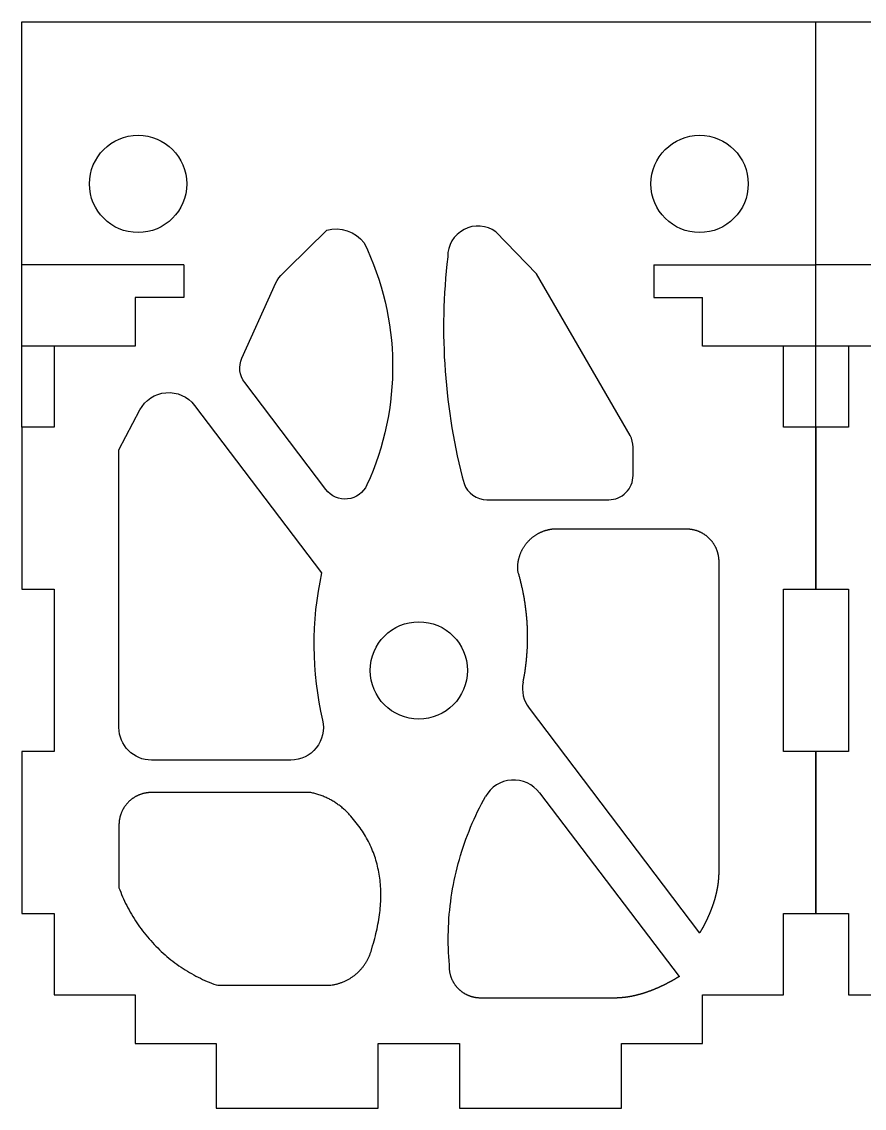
# Model space of a CAD drawing. Header units: inches. Extents: x -22 to 1081, y -135 to 712.
# Drawn here: x 983.3 to 1035.3, y 350.2 to 417.2 of the extents above; entities that cross this region are included whole.
import ezdxf

# ---------------------------------------------------------------- set-up
doc = ezdxf.new("R2010")
doc.units = ezdxf.units.IN
doc.header["$MEASUREMENT"] = 0

msp = doc.modelspace()

# ---------------------------------------------------------------- linework, layer by layer
for p, q in [((983.304, 392.155), (983.304, 417.155)), ((983.304, 417.155), (1032.304, 417.155)), ((1032.304, 392.155), (1032.304, 417.155)), ((1032.304, 392.155), (1032.304, 417.155)), ((1032.304, 417.155), (1081.304, 417.155)), ((993.304, 402.155), (983.304, 402.155)), ((993.304, 402.155), (993.304, 400.155)), ((1022.304, 402.155), (1032.304, 402.155)), ((1022.304, 402.155), (1022.304, 400.155)), ((1042.304, 402.155), (1032.304, 402.155)), ((993.304, 400.155), (990.304, 400.155)), ((990.304, 400.155), (990.304, 397.155)), ((1022.304, 400.155), (1025.304, 400.155)), ((1025.304, 397.155), (1025.304, 400.155)), ((990.304, 397.155), (983.304, 397.155)), ((985.304, 397.155), (985.304, 392.155)), ((1032.304, 397.155), (1025.304, 397.155)), ((1030.304, 392.155), (1030.304, 397.155)), ((1039.304, 397.155), (1032.304, 397.155)), ((1034.304, 397.155), (1034.304, 392.155)), ((985.304, 392.155), (983.304, 392.155)), ((983.304, 392.155), (983.304, 382.155)), ((1032.304, 392.155), (1030.304, 392.155)), ((1032.304, 382.155), (1032.304, 392.155)), ((1034.304, 392.155), (1032.304, 392.155)), ((1032.304, 392.155), (1032.304, 382.155)), ((983.304, 382.155), (985.304, 382.155)), ((985.304, 382.155), (985.304, 372.155)), ((1030.304, 372.155), (1030.304, 382.155)), ((1030.304, 382.155), (1032.304, 382.155)), ((1032.304, 382.155), (1034.304, 382.155)), ((1034.304, 382.155), (1034.304, 372.155)), ((1014.605, 374.826), (1025.127, 360.959)), ((985.304, 372.155), (983.304, 372.155)), ((983.304, 372.155), (983.304, 362.155)), ((1032.304, 372.155), (1030.304, 372.155)), ((1032.304, 362.155), (1032.304, 372.155)), ((1034.304, 372.155), (1032.304, 372.155)), ((1032.304, 372.155), (1032.304, 362.155)), ((1015.254, 369.609), (1023.857, 358.271)), ((983.304, 362.155), (985.304, 362.155)), ((985.304, 362.155), (985.304, 357.155)), ((1030.304, 357.155), (1030.304, 362.155)), ((1030.304, 362.155), (1032.304, 362.155)), ((1032.304, 362.155), (1034.304, 362.155)), ((1034.304, 362.155), (1034.304, 357.155)), ((985.304, 357.155), (990.304, 357.155)), ((990.304, 357.155), (990.304, 354.155)), ((1025.304, 354.155), (1025.304, 357.155)), ((1025.304, 357.155), (1030.304, 357.155)), ((1034.304, 357.155), (1039.304, 357.155)), ((990.304, 354.155), (995.304, 354.155)), ((995.304, 354.155), (995.304, 350.155)), ((1005.304, 350.155), (1005.304, 354.155)), ((1005.304, 354.155), (1010.304, 354.155)), ((1010.304, 354.155), (1010.304, 350.155)), ((1020.304, 350.155), (1020.304, 354.155)), ((1020.304, 354.155), (1025.304, 354.155)), ((995.304, 350.155), (1005.304, 350.155)), ((1010.304, 350.155), (1020.304, 350.155))]:
    msp.add_line(p, q)
for points in [[(996.888, 396.413), (998.795, 400.649, -0.14107), (999.725, 401.928), (1002.124, 404.302, -0.299956), (1004.424, 403.531, -0.224333), (1004.601, 388.588, -0.566928), (1002.062, 388.309), (997.059, 394.902, -0.274639)], [(1019.531, 387.68, 0.414214), (1021.02, 389.168), (1021.02, 390.927, 0.124665), (1020.84, 391.636), (1015.06, 401.618), (1012.552, 404.2, 0.620904), (1009.589, 402.653, 0.09486), (1010.593, 388.672, 0.317918), (1011.997, 387.68)]]:
    msp.add_lwpolyline(points, format="xyb", close=True)
msp.add_lwpolyline([(1001.801, 383.165, 0.111225), (1001.862, 374.077, -0.482738), (999.913, 371.625), (991.304, 371.625, -0.414214), (989.304, 373.625), (989.304, 390.755), (990.598, 393.218, -0.549131), (993.962, 393.496), (1001.801, 383.165)], format="xyb")
for points in [[(1013.908, 383.283, 0), (1013.906, 383.315, 0), (1013.904, 383.347, 0), (1013.903, 383.38, 0), (1013.902, 383.412, 0), (1013.902, 383.445, 0), (1013.902, 383.478, 0), (1013.902, 383.511, 0), (1013.903, 383.544, 0), (1013.905, 383.578, 0), (1013.906, 383.611, 0), (1013.909, 383.645, 0), (1013.912, 383.679, 0), (1013.915, 383.713, 0), (1013.919, 383.747, 0), (1013.923, 383.781, 0), (1013.928, 383.815, 0), (1013.933, 383.85, 0), (1013.939, 383.884, 0), (1013.945, 383.918, 0), (1013.952, 383.953, 0), (1013.959, 383.987, 0), (1013.967, 384.021, 0), (1013.976, 384.056, 0), (1013.985, 384.09, 0), (1013.994, 384.125, 0), (1014.004, 384.159, 0), (1014.015, 384.193, 0), (1014.026, 384.228, 0), (1014.038, 384.262, 0), (1014.05, 384.296, 0), (1014.063, 384.33, 0), (1014.076, 384.364, 0), (1014.09, 384.398, 0), (1014.104, 384.431, 0), (1014.119, 384.465, 0), (1014.134, 384.498, 0), (1014.15, 384.531, 0), (1014.167, 384.564, 0), (1014.184, 384.597, 0), (1014.201, 384.63, 0), (1014.219, 384.662, 0), (1014.238, 384.694, 0), (1014.257, 384.726, 0), (1014.277, 384.758, 0), (1014.297, 384.789, 0), (1014.317, 384.82, 0), (1014.338, 384.851, 0), (1014.36, 384.882, 0), (1014.382, 384.912, 0), (1014.405, 384.942, 0), (1014.428, 384.971, 0), (1014.451, 385, 0), (1014.475, 385.029, 0), (1014.499, 385.058, 0), (1014.524, 385.086, 0), (1014.549, 385.113, 0), (1014.575, 385.141, 0), (1014.601, 385.168, 0), (1014.627, 385.194, 0), (1014.654, 385.22, 0), (1014.681, 385.246, 0), (1014.709, 385.271, 0), (1014.737, 385.295, 0), (1014.765, 385.32, 0), (1014.794, 385.343, 0), (1014.823, 385.367, 0), (1014.852, 385.389, 0), (1014.881, 385.412, 0), (1014.911, 385.434, 0), (1014.941, 385.455, 0), (1014.971, 385.476, 0), (1015.002, 385.496, 0), (1015.033, 385.516, 0), (1015.064, 385.535, 0), (1015.095, 385.554, 0), (1015.126, 385.573, 0), (1015.158, 385.59, 0), (1015.19, 385.608, 0), (1015.222, 385.624, 0), (1015.254, 385.641, 0), (1015.286, 385.656, 0), (1015.319, 385.671, 0), (1015.351, 385.686, 0), (1015.384, 385.7, 0), (1015.416, 385.714, 0), (1015.449, 385.727, 0), (1015.482, 385.74, 0), (1015.515, 385.752, 0), (1015.548, 385.763, 0), (1015.581, 385.774, 0), (1015.614, 385.785, 0), (1015.647, 385.795, 0), (1015.68, 385.804, 0), (1015.712, 385.813, 0), (1015.745, 385.822, 0), (1015.778, 385.83, 0), (1015.811, 385.837, 0), (1015.844, 385.844, 0), (1015.877, 385.851, 0), (1015.909, 385.857, 0), (1015.942, 385.862, 0), (1015.975, 385.867, 0), (1016.007, 385.872, 0), (1016.039, 385.876, 0), (1016.071, 385.88, 0), (1016.104, 385.883, 0), (1016.176, 385.885, 0), (1016.295, 385.885, 0), (1016.415, 385.885, 0), (1016.534, 385.885, 0), (1016.654, 385.885, 0), (1016.773, 385.885, 0), (1016.892, 385.885, 0), (1017.012, 385.885, 0), (1017.131, 385.885, 0), (1017.251, 385.885, 0), (1017.37, 385.885, 0), (1017.49, 385.885, 0), (1017.609, 385.885, 0), (1017.728, 385.885, 0), (1017.848, 385.885, 0), (1017.967, 385.885, 0), (1018.087, 385.885, 0), (1018.206, 385.885, 0), (1018.326, 385.885, 0), (1018.445, 385.885, 0), (1018.564, 385.885, 0), (1018.684, 385.885, 0), (1018.803, 385.885, 0), (1018.923, 385.885, 0), (1019.042, 385.885, 0), (1019.162, 385.885, 0), (1019.281, 385.885, 0), (1019.4, 385.885, 0), (1019.52, 385.885, 0), (1019.639, 385.885, 0), (1019.759, 385.885, 0), (1019.878, 385.885, 0), (1019.998, 385.885, 0), (1020.117, 385.885, 0), (1020.237, 385.885, 0), (1020.356, 385.885, 0), (1020.475, 385.885, 0), (1020.595, 385.885, 0), (1020.714, 385.885, 0), (1020.834, 385.885, 0), (1020.953, 385.885, 0), (1021.073, 385.885, 0), (1021.192, 385.885, 0), (1021.311, 385.885, 0), (1021.431, 385.885, 0), (1021.55, 385.885, 0), (1021.67, 385.885, 0), (1021.789, 385.885, 0), (1021.909, 385.885, 0), (1022.028, 385.885, 0), (1022.147, 385.885, 0), (1022.267, 385.885, 0), (1022.386, 385.885, 0), (1022.506, 385.885, 0), (1022.625, 385.885, 0), (1022.745, 385.885, 0), (1022.864, 385.885, 0), (1022.983, 385.885, 0), (1023.103, 385.885, 0), (1023.222, 385.885, 0), (1023.342, 385.885, 0), (1023.461, 385.885, 0), (1023.581, 385.885, 0), (1023.7, 385.885, 0), (1023.82, 385.885, 0), (1023.939, 385.885, 0), (1024.058, 385.885, 0), (1024.178, 385.885, 0), (1024.297, 385.885, 0), (1024.331, 385.885, 0), (1024.359, 385.884, 0), (1024.388, 385.883, 0), (1024.416, 385.882, 0), (1024.445, 385.88, 0), (1024.474, 385.878, 0), (1024.503, 385.875, 0), (1024.531, 385.872, 0), (1024.56, 385.868, 0), (1024.589, 385.864, 0), (1024.618, 385.86, 0), (1024.647, 385.855, 0), (1024.675, 385.85, 0), (1024.704, 385.844, 0), (1024.733, 385.838, 0), (1024.762, 385.832, 0), (1024.79, 385.825, 0), (1024.819, 385.817, 0), (1024.847, 385.81, 0), (1024.875, 385.801, 0), (1024.904, 385.793, 0), (1024.932, 385.784, 0), (1024.96, 385.774, 0), (1024.987, 385.764, 0), (1025.015, 385.754, 0), (1025.043, 385.743, 0), (1025.07, 385.732, 0), (1025.097, 385.721, 0), (1025.124, 385.709, 0), (1025.151, 385.696, 0), (1025.178, 385.684, 0), (1025.204, 385.671, 0), (1025.231, 385.657, 0), (1025.257, 385.643, 0), (1025.283, 385.629, 0), (1025.308, 385.614, 0), (1025.333, 385.599, 0), (1025.359, 385.584, 0), (1025.383, 385.568, 0), (1025.408, 385.552, 0), (1025.432, 385.536, 0), (1025.456, 385.519, 0), (1025.48, 385.502, 0), (1025.503, 385.485, 0), (1025.527, 385.467, 0), (1025.549, 385.449, 0), (1025.572, 385.431, 0), (1025.594, 385.413, 0), (1025.616, 385.394, 0), (1025.638, 385.375, 0), (1025.659, 385.356, 0), (1025.68, 385.336, 0), (1025.7, 385.316, 0), (1025.721, 385.296, 0), (1025.741, 385.276, 0), (1025.76, 385.255, 0), (1025.78, 385.234, 0), (1025.799, 385.213, 0), (1025.818, 385.191, 0), (1025.837, 385.169, 0), (1025.855, 385.147, 0), (1025.873, 385.124, 0), (1025.891, 385.101, 0), (1025.909, 385.078, 0), (1025.926, 385.055, 0), (1025.943, 385.031, 0), (1025.959, 385.007, 0), (1025.975, 384.982, 0), (1025.991, 384.958, 0), (1026.007, 384.933, 0), (1026.022, 384.908, 0), (1026.037, 384.882, 0), (1026.052, 384.857, 0), (1026.066, 384.831, 0), (1026.079, 384.805, 0), (1026.093, 384.778, 0), (1026.106, 384.752, 0), (1026.118, 384.725, 0), (1026.131, 384.698, 0), (1026.143, 384.671, 0), (1026.154, 384.644, 0), (1026.165, 384.616, 0), (1026.176, 384.589, 0), (1026.186, 384.561, 0), (1026.196, 384.533, 0), (1026.205, 384.505, 0), (1026.214, 384.477, 0), (1026.222, 384.449, 0), (1026.231, 384.421, 0), (1026.238, 384.392, 0), (1026.245, 384.364, 0), (1026.252, 384.335, 0), (1026.259, 384.306, 0), (1026.265, 384.278, 0), (1026.27, 384.249, 0), (1026.275, 384.22, 0), (1026.28, 384.191, 0), (1026.284, 384.163, 0), (1026.288, 384.134, 0), (1026.291, 384.105, 0), (1026.294, 384.076, 0), (1026.297, 384.047, 0), (1026.299, 384.019, 0), (1026.301, 383.99, 0), (1026.302, 383.961, 0), (1026.303, 383.933, 0), (1026.304, 383.904, 0), (1026.304, 383.793, 0), (1026.304, 383.514, 0), (1026.304, 383.234, 0), (1026.304, 382.954, 0), (1026.304, 382.675, 0), (1026.304, 382.395, 0), (1026.304, 382.115, 0), (1026.304, 381.836, 0), (1026.304, 381.556, 0), (1026.304, 381.276, 0), (1026.304, 380.996, 0), (1026.304, 380.717, 0), (1026.304, 380.437, 0), (1026.304, 380.157, 0), (1026.304, 379.878, 0), (1026.304, 379.598, 0), (1026.304, 379.318, 0), (1026.304, 379.038, 0), (1026.304, 378.759, 0), (1026.304, 378.479, 0), (1026.304, 378.199, 0), (1026.304, 377.92, 0), (1026.304, 377.64, 0), (1026.304, 377.36, 0), (1026.304, 377.081, 0), (1026.304, 376.801, 0), (1026.304, 376.521, 0), (1026.304, 376.241, 0), (1026.304, 375.962, 0), (1026.304, 375.682, 0), (1026.304, 375.402, 0), (1026.304, 375.123, 0), (1026.304, 374.843, 0), (1026.304, 374.563, 0), (1026.304, 374.283, 0), (1026.304, 374.004, 0), (1026.304, 373.724, 0), (1026.304, 373.444, 0), (1026.304, 373.165, 0), (1026.304, 372.885, 0), (1026.304, 372.605, 0), (1026.304, 372.326, 0), (1026.304, 372.046, 0), (1026.304, 371.766, 0), (1026.304, 371.486, 0), (1026.304, 371.207, 0), (1026.304, 370.927, 0), (1026.304, 370.647, 0), (1026.304, 370.368, 0), (1026.304, 370.088, 0), (1026.304, 369.808, 0), (1026.304, 369.528, 0), (1026.304, 369.249, 0), (1026.304, 368.969, 0), (1026.304, 368.689, 0), (1026.304, 368.41, 0), (1026.304, 368.13, 0), (1026.304, 367.85, 0), (1026.304, 367.571, 0), (1026.304, 367.291, 0), (1026.304, 367.011, 0), (1026.304, 366.731, 0), (1026.304, 366.452, 0), (1026.304, 366.172, 0), (1026.304, 365.892, 0), (1026.304, 365.613, 0), (1026.304, 365.333, 0), (1026.304, 365.053, 0), (1026.304, 364.773, 0), (1026.304, 364.709, 0), (1026.304, 364.695, 0), (1026.303, 364.68, 0), (1026.303, 364.666, 0), (1026.303, 364.651, 0), (1026.303, 364.636, 0), (1026.303, 364.622, 0), (1026.302, 364.607, 0), (1026.302, 364.593, 0), (1026.302, 364.578, 0), (1026.301, 364.563, 0), (1026.301, 364.549, 0), (1026.3, 364.534, 0), (1026.3, 364.52, 0), (1026.299, 364.505, 0), (1026.298, 364.49, 0), (1026.298, 364.476, 0), (1026.297, 364.461, 0), (1026.296, 364.447, 0), (1026.296, 364.432, 0), (1026.295, 364.418, 0), (1026.294, 364.403, 0), (1026.293, 364.388, 0), (1026.292, 364.374, 0), (1026.291, 364.359, 0), (1026.29, 364.345, 0), (1026.289, 364.33, 0), (1026.288, 364.316, 0), (1026.287, 364.301, 0), (1026.286, 364.286, 0), (1026.284, 364.272, 0), (1026.283, 364.257, 0), (1026.282, 364.243, 0), (1026.28, 364.228, 0), (1026.279, 364.214, 0), (1026.278, 364.199, 0), (1026.276, 364.184, 0), (1026.275, 364.17, 0), (1026.273, 364.155, 0), (1026.272, 364.141, 0), (1026.27, 364.126, 0), (1026.268, 364.112, 0), (1026.267, 364.097, 0), (1026.265, 364.083, 0), (1026.263, 364.068, 0), (1026.262, 364.053, 0), (1026.26, 364.039, 0), (1026.258, 364.024, 0), (1026.256, 364.01, 0), (1026.254, 363.995, 0), (1026.252, 363.981, 0), (1026.25, 363.966, 0), (1026.248, 363.952, 0), (1026.246, 363.937, 0), (1026.244, 363.923, 0), (1026.242, 363.908, 0), (1026.24, 363.894, 0), (1026.237, 363.879, 0), (1026.235, 363.865, 0), (1026.233, 363.85, 0), (1026.23, 363.836, 0), (1026.228, 363.821, 0), (1026.226, 363.807, 0), (1026.223, 363.792, 0), (1026.221, 363.778, 0), (1026.218, 363.763, 0), (1026.216, 363.749, 0), (1026.213, 363.734, 0), (1026.211, 363.72, 0), (1026.208, 363.705, 0), (1026.205, 363.691, 0), (1026.203, 363.676, 0), (1026.2, 363.662, 0), (1026.197, 363.648, 0), (1026.194, 363.633, 0), (1026.191, 363.619, 0), (1026.188, 363.604, 0), (1026.186, 363.59, 0), (1026.183, 363.575, 0), (1026.18, 363.561, 0), (1026.177, 363.547, 0), (1026.174, 363.532, 0), (1026.171, 363.518, 0), (1026.167, 363.503, 0), (1026.164, 363.489, 0), (1026.161, 363.474, 0), (1026.158, 363.46, 0), (1026.155, 363.446, 0), (1026.151, 363.431, 0), (1026.148, 363.417, 0), (1026.145, 363.403, 0), (1026.141, 363.388, 0), (1026.138, 363.374, 0), (1026.134, 363.359, 0), (1026.131, 363.345, 0), (1026.127, 363.331, 0), (1026.124, 363.316, 0), (1026.12, 363.302, 0), (1026.117, 363.288, 0), (1026.113, 363.273, 0), (1026.11, 363.259, 0), (1026.106, 363.245, 0), (1026.102, 363.23, 0), (1026.098, 363.216, 0), (1026.095, 363.202, 0), (1026.091, 363.188, 0), (1026.087, 363.173, 0), (1026.083, 363.159, 0), (1026.079, 363.145, 0), (1026.075, 363.13, 0), (1026.071, 363.116, 0), (1026.067, 363.102, 0), (1026.063, 363.088, 0), (1026.059, 363.073, 0), (1026.055, 363.059, 0), (1026.051, 363.045, 0), (1026.047, 363.031, 0), (1026.043, 363.016, 0), (1026.038, 363.002, 0), (1026.034, 362.988, 0), (1026.03, 362.974, 0), (1026.026, 362.959, 0), (1026.021, 362.945, 0), (1026.017, 362.931, 0), (1026.013, 362.917, 0), (1026.008, 362.903, 0), (1026.004, 362.889, 0), (1025.999, 362.874, 0), (1025.995, 362.86, 0), (1025.99, 362.846, 0), (1025.986, 362.832, 0), (1025.981, 362.818, 0), (1025.976, 362.804, 0), (1025.972, 362.79, 0), (1025.967, 362.775, 0), (1025.962, 362.761, 0), (1025.958, 362.747, 0), (1025.953, 362.733, 0), (1025.948, 362.719, 0), (1025.943, 362.705, 0), (1025.939, 362.691, 0), (1025.934, 362.677, 0), (1025.929, 362.663, 0), (1025.924, 362.649, 0), (1025.919, 362.635, 0), (1025.914, 362.621, 0), (1025.909, 362.607, 0), (1025.904, 362.593, 0), (1025.899, 362.579, 0), (1025.894, 362.565, 0), (1025.889, 362.551, 0), (1025.884, 362.537, 0), (1025.878, 362.523, 0), (1025.873, 362.509, 0), (1025.868, 362.495, 0), (1025.863, 362.481, 0), (1025.858, 362.467, 0), (1025.852, 362.453, 0), (1025.847, 362.439, 0), (1025.842, 362.425, 0), (1025.836, 362.411, 0), (1025.831, 362.397, 0), (1025.826, 362.383, 0), (1025.82, 362.369, 0), (1025.815, 362.355, 0), (1025.809, 362.342, 0), (1025.804, 362.328, 0), (1025.798, 362.314, 0), (1025.793, 362.3, 0), (1025.787, 362.286, 0), (1025.781, 362.272, 0), (1025.776, 362.259, 0), (1025.77, 362.245, 0), (1025.765, 362.231, 0), (1025.759, 362.217, 0), (1025.753, 362.203, 0), (1025.747, 362.19, 0), (1025.742, 362.176, 0), (1025.736, 362.162, 0), (1025.73, 362.148, 0), (1025.724, 362.135, 0), (1025.718, 362.121, 0), (1025.712, 362.107, 0), (1025.707, 362.093, 0), (1025.701, 362.08, 0), (1025.695, 362.066, 0), (1025.689, 362.052, 0), (1025.683, 362.039, 0), (1025.677, 362.025, 0), (1025.671, 362.011, 0), (1025.665, 361.998, 0), (1025.658, 361.984, 0), (1025.652, 361.97, 0), (1025.646, 361.957, 0), (1025.64, 361.943, 0), (1025.634, 361.93, 0), (1025.628, 361.916, 0), (1025.622, 361.902, 0), (1025.615, 361.889, 0), (1025.609, 361.875, 0), (1025.603, 361.862, 0), (1025.596, 361.848, 0), (1025.59, 361.835, 0), (1025.584, 361.821, 0), (1025.577, 361.808, 0), (1025.571, 361.794, 0), (1025.565, 361.781, 0), (1025.558, 361.767, 0), (1025.552, 361.754, 0), (1025.545, 361.74, 0), (1025.539, 361.727, 0), (1025.532, 361.714, 0), (1025.526, 361.7, 0), (1025.519, 361.687, 0), (1025.513, 361.673, 0), (1025.506, 361.66, 0), (1025.5, 361.647, 0), (1025.493, 361.633, 0), (1025.486, 361.62, 0), (1025.48, 361.607, 0), (1025.473, 361.593, 0), (1025.466, 361.58, 0), (1025.46, 361.567, 0), (1025.453, 361.553, 0), (1025.446, 361.54, 0), (1025.439, 361.527, 0), (1025.432, 361.514, 0), (1025.426, 361.5, 0), (1025.419, 361.487, 0), (1025.412, 361.474, 0), (1025.405, 361.461, 0), (1025.398, 361.448, 0), (1025.391, 361.434, 0), (1025.384, 361.421, 0), (1025.378, 361.408, 0), (1025.371, 361.395, 0), (1025.364, 361.382, 0), (1025.357, 361.369, 0), (1025.35, 361.356, 0), (1025.343, 361.342, 0), (1025.336, 361.329, 0), (1025.329, 361.316, 0), (1025.321, 361.303, 0), (1025.314, 361.29, 0), (1025.307, 361.277, 0), (1025.3, 361.264, 0), (1025.293, 361.251, 0), (1025.286, 361.238, 0), (1025.279, 361.225, 0), (1025.271, 361.212, 0), (1025.264, 361.199, 0), (1025.257, 361.186, 0), (1025.25, 361.173, 0), (1025.243, 361.161, 0), (1025.235, 361.148, 0), (1025.228, 361.135, 0), (1025.221, 361.122, 0), (1025.213, 361.109, 0), (1025.206, 361.096, 0), (1025.199, 361.083, 0), (1025.191, 361.071, 0), (1025.184, 361.058, 0), (1025.177, 361.045, 0), (1025.169, 361.032, 0), (1025.162, 361.019, 0), (1025.154, 361.007, 0), (1025.147, 360.994, 0), (1025.14, 360.981, 0)], [(1014.237, 376.43, 0), (1014.248, 376.484, 0), (1014.259, 376.538, 0), (1014.269, 376.593, 0), (1014.279, 376.647, 0), (1014.289, 376.701, 0), (1014.299, 376.756, 0), (1014.308, 376.81, 0), (1014.318, 376.865, 0), (1014.327, 376.919, 0), (1014.336, 376.974, 0), (1014.344, 377.029, 0), (1014.353, 377.083, 0), (1014.361, 377.138, 0), (1014.369, 377.193, 0), (1014.377, 377.248, 0), (1014.384, 377.302, 0), (1014.392, 377.357, 0), (1014.399, 377.412, 0), (1014.406, 377.467, 0), (1014.413, 377.522, 0), (1014.419, 377.577, 0), (1014.425, 377.632, 0), (1014.432, 377.687, 0), (1014.437, 377.742, 0), (1014.443, 377.797, 0), (1014.448, 377.852, 0), (1014.454, 377.907, 0), (1014.459, 377.962, 0), (1014.463, 378.017, 0), (1014.468, 378.072, 0), (1014.472, 378.127, 0), (1014.476, 378.182, 0), (1014.48, 378.238, 0), (1014.484, 378.293, 0), (1014.488, 378.348, 0), (1014.491, 378.403, 0), (1014.494, 378.458, 0), (1014.497, 378.513, 0), (1014.499, 378.569, 0), (1014.502, 378.624, 0), (1014.504, 378.679, 0), (1014.506, 378.734, 0), (1014.507, 378.789, 0), (1014.509, 378.844, 0), (1014.51, 378.899, 0), (1014.511, 378.955, 0), (1014.512, 379.01, 0), (1014.513, 379.065, 0), (1014.513, 379.12, 0), (1014.514, 379.175, 0), (1014.514, 379.23, 0), (1014.513, 379.285, 0), (1014.513, 379.34, 0), (1014.512, 379.395, 0), (1014.511, 379.45, 0), (1014.51, 379.505, 0), (1014.509, 379.56, 0), (1014.508, 379.615, 0), (1014.506, 379.67, 0), (1014.504, 379.725, 0), (1014.502, 379.78, 0), (1014.499, 379.835, 0), (1014.497, 379.889, 0), (1014.494, 379.944, 0), (1014.491, 379.999, 0), (1014.488, 380.054, 0), (1014.484, 380.108, 0), (1014.481, 380.163, 0), (1014.477, 380.218, 0), (1014.473, 380.272, 0), (1014.469, 380.327, 0), (1014.464, 380.381, 0), (1014.459, 380.436, 0), (1014.454, 380.49, 0), (1014.449, 380.544, 0), (1014.444, 380.599, 0), (1014.439, 380.653, 0), (1014.433, 380.707, 0), (1014.427, 380.761, 0), (1014.421, 380.815, 0), (1014.414, 380.869, 0), (1014.408, 380.923, 0), (1014.401, 380.977, 0), (1014.394, 381.031, 0), (1014.387, 381.085, 0), (1014.38, 381.139, 0), (1014.372, 381.193, 0), (1014.364, 381.246, 0), (1014.356, 381.3, 0), (1014.348, 381.354, 0), (1014.34, 381.407, 0), (1014.331, 381.461, 0), (1014.322, 381.514, 0), (1014.313, 381.567, 0), (1014.304, 381.62, 0), (1014.295, 381.674, 0), (1014.285, 381.727, 0), (1014.275, 381.78, 0), (1014.265, 381.833, 0), (1014.255, 381.886, 0), (1014.245, 381.938, 0), (1014.234, 381.991, 0), (1014.223, 382.044, 0), (1014.212, 382.096, 0), (1014.201, 382.149, 0), (1014.19, 382.201, 0), (1014.178, 382.254, 0), (1014.167, 382.306, 0), (1014.155, 382.358, 0), (1014.143, 382.41, 0), (1014.13, 382.462, 0), (1014.118, 382.514, 0), (1014.105, 382.566, 0), (1014.092, 382.618, 0), (1014.079, 382.67, 0), (1014.066, 382.721, 0), (1014.052, 382.773, 0), (1014.039, 382.824, 0), (1014.025, 382.876, 0), (1014.011, 382.927, 0), (1013.997, 382.978, 0), (1013.983, 383.029, 0), (1013.968, 383.08, 0), (1013.953, 383.131, 0), (1013.938, 383.182, 0), (1013.923, 383.232, 0), (1013.908, 383.283, 0)], [(989.304, 363.755, 0), (989.356, 363.615, 0), (989.41, 363.476, 0), (989.466, 363.337, 0), (989.525, 363.199, 0), (989.586, 363.061, 0), (989.649, 362.924, 0), (989.715, 362.787, 0), (989.782, 362.651, 0), (989.852, 362.516, 0), (989.924, 362.381, 0), (989.999, 362.248, 0), (990.075, 362.115, 0), (990.154, 361.983, 0), (990.235, 361.852, 0), (990.318, 361.722, 0), (990.403, 361.593, 0), (990.49, 361.465, 0), (990.579, 361.339, 0), (990.671, 361.214, 0), (990.764, 361.09, 0), (990.859, 360.967, 0), (990.957, 360.846, 0), (991.056, 360.726, 0), (991.157, 360.607, 0), (991.26, 360.491, 0), (991.365, 360.375, 0), (991.472, 360.262, 0), (991.58, 360.15, 0), (991.691, 360.039, 0), (991.802, 359.931, 0), (991.916, 359.824, 0), (992.031, 359.719, 0), (992.148, 359.616, 0), (992.266, 359.514, 0), (992.386, 359.415, 0), (992.507, 359.317, 0), (992.63, 359.222, 0), (992.754, 359.128, 0), (992.879, 359.037, 0), (993.005, 358.947, 0), (993.133, 358.86, 0), (993.262, 358.775, 0), (993.392, 358.692, 0), (993.522, 358.611, 0), (993.654, 358.532, 0), (993.787, 358.455, 0), (993.921, 358.381, 0), (994.055, 358.309, 0), (994.19, 358.238, 0), (994.326, 358.171, 0), (994.463, 358.105, 0), (994.6, 358.042, 0), (994.738, 357.981, 0), (994.876, 357.922, 0), (995.015, 357.865, 0), (995.154, 357.811, 0), (995.294, 357.758, 0), (995.405, 357.755, 0), (995.514, 357.755, 0), (995.623, 357.755, 0), (995.732, 357.755, 0), (995.841, 357.755, 0), (995.95, 357.755, 0), (996.059, 357.755, 0), (996.168, 357.755, 0), (996.277, 357.755, 0), (996.386, 357.755, 0), (996.495, 357.755, 0), (996.604, 357.755, 0), (996.713, 357.755, 0), (996.822, 357.755, 0), (996.931, 357.755, 0), (997.04, 357.755, 0), (997.149, 357.755, 0), (997.258, 357.755, 0), (997.367, 357.755, 0), (997.476, 357.755, 0), (997.585, 357.755, 0), (997.694, 357.755, 0), (997.803, 357.755, 0), (997.912, 357.755, 0), (998.021, 357.755, 0), (998.13, 357.755, 0), (998.239, 357.755, 0), (998.348, 357.755, 0), (998.457, 357.755, 0), (998.566, 357.755, 0), (998.675, 357.755, 0), (998.784, 357.755, 0), (998.893, 357.755, 0), (999.002, 357.755, 0), (999.111, 357.755, 0), (999.22, 357.755, 0), (999.329, 357.755, 0), (999.438, 357.755, 0), (999.547, 357.755, 0), (999.656, 357.755, 0), (999.765, 357.755, 0), (999.874, 357.755, 0), (999.983, 357.755, 0), (1000.092, 357.755, 0), (1000.201, 357.755, 0), (1000.31, 357.755, 0), (1000.42, 357.755, 0), (1000.529, 357.755, 0), (1000.638, 357.755, 0), (1000.747, 357.755, 0), (1000.856, 357.755, 0), (1000.965, 357.755, 0), (1001.074, 357.755, 0), (1001.183, 357.755, 0), (1001.292, 357.755, 0), (1001.401, 357.755, 0), (1001.51, 357.755, 0), (1001.619, 357.755, 0), (1001.728, 357.755, 0), (1001.837, 357.755, 0), (1001.946, 357.755, 0), (1002.055, 357.755, 0), (1002.164, 357.755, 0), (1002.273, 357.755, 0), (1002.382, 357.755, 0), (1002.459, 357.758, 0), (1002.502, 357.765, 0), (1002.545, 357.773, 0), (1002.588, 357.781, 0), (1002.631, 357.79, 0), (1002.674, 357.8, 0), (1002.717, 357.811, 0), (1002.76, 357.822, 0), (1002.803, 357.834, 0), (1002.846, 357.846, 0), (1002.889, 357.859, 0), (1002.932, 357.873, 0), (1002.975, 357.888, 0), (1003.018, 357.903, 0), (1003.06, 357.919, 0), (1003.103, 357.935, 0), (1003.145, 357.953, 0), (1003.187, 357.971, 0), (1003.23, 357.99, 0), (1003.272, 358.009, 0), (1003.313, 358.029, 0), (1003.355, 358.05, 0), (1003.396, 358.071, 0), (1003.437, 358.094, 0), (1003.478, 358.116, 0), (1003.518, 358.14, 0), (1003.558, 358.164, 0), (1003.598, 358.189, 0), (1003.638, 358.214, 0), (1003.677, 358.241, 0), (1003.716, 358.267, 0), (1003.754, 358.295, 0), (1003.792, 358.323, 0), (1003.83, 358.351, 0), (1003.867, 358.381, 0), (1003.903, 358.411, 0), (1003.94, 358.441, 0), (1003.975, 358.472, 0), (1004.011, 358.504, 0), (1004.046, 358.536, 0), (1004.08, 358.569, 0), (1004.114, 358.602, 0), (1004.147, 358.636, 0), (1004.18, 358.67, 0), (1004.212, 358.705, 0), (1004.243, 358.74, 0), (1004.274, 358.776, 0), (1004.305, 358.812, 0), (1004.334, 358.848, 0), (1004.364, 358.885, 0), (1004.392, 358.923, 0), (1004.42, 358.961, 0), (1004.447, 358.999, 0), (1004.474, 359.037, 0), (1004.5, 359.076, 0), (1004.525, 359.116, 0), (1004.55, 359.155, 0), (1004.574, 359.195, 0), (1004.597, 359.235, 0), (1004.62, 359.275, 0), (1004.642, 359.316, 0), (1004.663, 359.357, 0), (1004.684, 359.398, 0), (1004.704, 359.439, 0), (1004.723, 359.48, 0), (1004.742, 359.522, 0), (1004.76, 359.564, 0), (1004.777, 359.606, 0), (1004.793, 359.648, 0), (1004.809, 359.69, 0), (1004.824, 359.732, 0), (1004.839, 359.774, 0), (1004.853, 359.816, 0), (1004.866, 359.859, 0), (1004.878, 359.901, 0), (1004.89, 359.943, 0), (1004.901, 359.986, 0), (1004.912, 360.028, 0), (1004.921, 360.07, 0), (1004.953, 360.178, 0), (1004.998, 360.329, 0), (1005.041, 360.48, 0), (1005.082, 360.629, 0), (1005.121, 360.778, 0), (1005.158, 360.926, 0), (1005.193, 361.072, 0), (1005.225, 361.219, 0), (1005.255, 361.364, 0), (1005.284, 361.508, 0), (1005.31, 361.652, 0), (1005.334, 361.795, 0), (1005.356, 361.936, 0), (1005.376, 362.078, 0), (1005.394, 362.218, 0), (1005.41, 362.357, 0), (1005.423, 362.496, 0), (1005.435, 362.633, 0), (1005.444, 362.77, 0), (1005.452, 362.906, 0), (1005.457, 363.042, 0), (1005.46, 363.176, 0), (1005.461, 363.31, 0), (1005.46, 363.442, 0), (1005.457, 363.574, 0), (1005.452, 363.705, 0), (1005.444, 363.835, 0), (1005.435, 363.965, 0), (1005.423, 364.093, 0), (1005.41, 364.221, 0), (1005.394, 364.348, 0), (1005.376, 364.474, 0), (1005.356, 364.599, 0), (1005.334, 364.723, 0), (1005.31, 364.847, 0), (1005.284, 364.97, 0), (1005.255, 365.091, 0), (1005.225, 365.212, 0), (1005.192, 365.333, 0), (1005.158, 365.452, 0), (1005.121, 365.57, 0), (1005.082, 365.688, 0), (1005.041, 365.805, 0), (1004.998, 365.921, 0), (1004.953, 366.036, 0), (1004.906, 366.15, 0), (1004.857, 366.264, 0), (1004.805, 366.377, 0), (1004.752, 366.488, 0), (1004.696, 366.599, 0), (1004.638, 366.709, 0), (1004.579, 366.819, 0), (1004.517, 366.927, 0), (1004.453, 367.035, 0), (1004.387, 367.142, 0), (1004.318, 367.248, 0), (1004.248, 367.353, 0), (1004.176, 367.457, 0), (1004.101, 367.56, 0), (1004.025, 367.663, 0), (1003.946, 367.765, 0), (1003.865, 367.866, 0), (1003.782, 367.966, 0), (1003.697, 368.065, 0), (1003.61, 368.164, 0), (1003.528, 368.254, 0), (1003.484, 368.303, 0), (1003.439, 368.351, 0), (1003.393, 368.398, 0), (1003.346, 368.445, 0), (1003.298, 368.491, 0), (1003.25, 368.537, 0), (1003.201, 368.582, 0), (1003.151, 368.626, 0), (1003.1, 368.67, 0), (1003.049, 368.712, 0), (1002.997, 368.755, 0), (1002.944, 368.796, 0), (1002.891, 368.836, 0), (1002.836, 368.876, 0), (1002.782, 368.915, 0), (1002.726, 368.953, 0), (1002.67, 368.991, 0), (1002.614, 369.027, 0), (1002.556, 369.063, 0), (1002.499, 369.098, 0), (1002.44, 369.131, 0), (1002.381, 369.164, 0), (1002.322, 369.196, 0), (1002.262, 369.228, 0), (1002.202, 369.258, 0), (1002.141, 369.287, 0), (1002.08, 369.315, 0), (1002.019, 369.343, 0), (1001.957, 369.369, 0), (1001.895, 369.394, 0), (1001.832, 369.419, 0), (1001.77, 369.442, 0), (1001.707, 369.465, 0), (1001.643, 369.486, 0), (1001.58, 369.506, 0), (1001.516, 369.526, 0), (1001.452, 369.544, 0), (1001.388, 369.562, 0), (1001.324, 369.578, 0), (1001.26, 369.593, 0), (1001.195, 369.608, 0), (1001.131, 369.621, 0), (1001.006, 369.625, 0), (1000.856, 369.625, 0), (1000.706, 369.625, 0), (1000.556, 369.625, 0), (1000.407, 369.625, 0), (1000.257, 369.625, 0), (1000.107, 369.625, 0), (999.957, 369.625, 0), (999.807, 369.625, 0), (999.657, 369.625, 0), (999.507, 369.625, 0), (999.357, 369.625, 0), (999.208, 369.625, 0), (999.058, 369.625, 0), (998.908, 369.625, 0), (998.758, 369.625, 0), (998.608, 369.625, 0), (998.458, 369.625, 0), (998.308, 369.625, 0), (998.159, 369.625, 0), (998.009, 369.625, 0), (997.859, 369.625, 0), (997.709, 369.625, 0), (997.559, 369.625, 0), (997.409, 369.625, 0), (997.259, 369.625, 0), (997.109, 369.625, 0), (996.96, 369.625, 0), (996.81, 369.625, 0), (996.66, 369.625, 0), (996.51, 369.625, 0), (996.36, 369.625, 0), (996.21, 369.625, 0), (996.06, 369.625, 0), (995.911, 369.625, 0), (995.761, 369.625, 0), (995.611, 369.625, 0), (995.461, 369.625, 0), (995.311, 369.625, 0), (995.161, 369.625, 0), (995.011, 369.625, 0), (994.861, 369.625, 0), (994.712, 369.625, 0), (994.562, 369.625, 0), (994.412, 369.625, 0), (994.262, 369.625, 0), (994.112, 369.625, 0), (993.962, 369.625, 0), (993.812, 369.625, 0), (993.663, 369.625, 0), (993.513, 369.625, 0), (993.363, 369.625, 0), (993.213, 369.625, 0), (993.063, 369.625, 0), (992.913, 369.625, 0), (992.763, 369.625, 0), (992.613, 369.625, 0), (992.464, 369.625, 0), (992.314, 369.625, 0), (992.164, 369.625, 0), (992.014, 369.625, 0), (991.864, 369.625, 0), (991.714, 369.625, 0), (991.564, 369.625, 0), (991.415, 369.625, 0), (991.296, 369.625, 0), (991.269, 369.625, 0), (991.241, 369.624, 0), (991.213, 369.623, 0), (991.185, 369.621, 0), (991.157, 369.619, 0), (991.129, 369.617, 0), (991.1, 369.614, 0), (991.072, 369.611, 0), (991.043, 369.608, 0), (991.014, 369.604, 0), (990.986, 369.599, 0), (990.957, 369.595, 0), (990.928, 369.589, 0), (990.899, 369.583, 0), (990.87, 369.577, 0), (990.841, 369.571, 0), (990.812, 369.563, 0), (990.783, 369.556, 0), (990.754, 369.548, 0), (990.725, 369.539, 0), (990.696, 369.53, 0), (990.667, 369.521, 0), (990.638, 369.511, 0), (990.609, 369.5, 0), (990.58, 369.489, 0), (990.551, 369.478, 0), (990.523, 369.466, 0), (990.494, 369.454, 0), (990.466, 369.441, 0), (990.437, 369.428, 0), (990.409, 369.414, 0), (990.381, 369.4, 0), (990.353, 369.385, 0), (990.326, 369.37, 0), (990.298, 369.354, 0), (990.271, 369.338, 0), (990.244, 369.321, 0), (990.217, 369.304, 0), (990.19, 369.286, 0), (990.164, 369.268, 0), (990.138, 369.25, 0), (990.112, 369.231, 0), (990.086, 369.212, 0), (990.061, 369.192, 0), (990.036, 369.172, 0), (990.011, 369.151, 0), (989.987, 369.13, 0), (989.963, 369.109, 0), (989.939, 369.087, 0), (989.916, 369.065, 0), (989.893, 369.042, 0), (989.87, 369.019, 0), (989.848, 368.996, 0), (989.826, 368.973, 0), (989.804, 368.949, 0), (989.783, 368.924, 0), (989.763, 368.9, 0), (989.742, 368.875, 0), (989.722, 368.849, 0), (989.703, 368.824, 0), (989.684, 368.798, 0), (989.665, 368.772, 0), (989.647, 368.746, 0), (989.63, 368.719, 0), (989.612, 368.692, 0), (989.596, 368.665, 0), (989.579, 368.638, 0), (989.563, 368.611, 0), (989.548, 368.583, 0), (989.533, 368.555, 0), (989.519, 368.527, 0), (989.505, 368.499, 0), (989.491, 368.471, 0), (989.478, 368.442, 0), (989.466, 368.414, 0), (989.454, 368.385, 0), (989.442, 368.357, 0), (989.431, 368.328, 0), (989.421, 368.299, 0), (989.411, 368.27, 0), (989.401, 368.241, 0), (989.392, 368.212, 0), (989.383, 368.183, 0), (989.375, 368.154, 0), (989.367, 368.125, 0), (989.36, 368.096, 0), (989.353, 368.067, 0), (989.347, 368.038, 0), (989.341, 368.009, 0), (989.335, 367.98, 0), (989.33, 367.951, 0), (989.326, 367.922, 0), (989.322, 367.894, 0), (989.318, 367.865, 0), (989.315, 367.837, 0), (989.312, 367.808, 0), (989.31, 367.78, 0), (989.308, 367.752, 0), (989.306, 367.723, 0), (989.305, 367.695, 0), (989.304, 367.668, 0), (989.304, 367.64, 0), (989.304, 367.598, 0), (989.304, 367.539, 0), (989.304, 367.48, 0), (989.304, 367.421, 0), (989.304, 367.362, 0), (989.304, 367.303, 0), (989.304, 367.243, 0), (989.304, 367.184, 0), (989.304, 367.125, 0), (989.304, 367.066, 0), (989.304, 367.007, 0), (989.304, 366.948, 0), (989.304, 366.889, 0), (989.304, 366.83, 0), (989.304, 366.77, 0), (989.304, 366.711, 0), (989.304, 366.652, 0), (989.304, 366.593, 0), (989.304, 366.534, 0), (989.304, 366.475, 0), (989.304, 366.416, 0), (989.304, 366.357, 0), (989.304, 366.297, 0), (989.304, 366.238, 0), (989.304, 366.179, 0), (989.304, 366.12, 0), (989.304, 366.061, 0), (989.304, 366.002, 0), (989.304, 365.943, 0), (989.304, 365.883, 0), (989.304, 365.824, 0), (989.304, 365.765, 0), (989.304, 365.706, 0), (989.304, 365.647, 0), (989.304, 365.588, 0), (989.304, 365.529, 0), (989.304, 365.47, 0), (989.304, 365.41, 0), (989.304, 365.351, 0), (989.304, 365.292, 0), (989.304, 365.233, 0), (989.304, 365.174, 0), (989.304, 365.115, 0), (989.304, 365.056, 0), (989.304, 364.997, 0), (989.304, 364.937, 0), (989.304, 364.878, 0), (989.304, 364.819, 0), (989.304, 364.76, 0), (989.304, 364.701, 0), (989.304, 364.642, 0), (989.304, 364.583, 0), (989.304, 364.524, 0), (989.304, 364.464, 0), (989.304, 364.405, 0), (989.304, 364.346, 0), (989.304, 364.287, 0), (989.304, 364.228, 0), (989.304, 364.169, 0), (989.304, 364.11, 0), (989.304, 364.05, 0), (989.304, 363.991, 0), (989.304, 363.932, 0), (989.304, 363.873, 0), (989.304, 363.814, 0), (989.304, 363.755, 0)], [(1023.889, 358.29, 0), (1023.851, 358.267, 0), (1023.839, 358.26, 0), (1023.826, 358.252, 0), (1023.814, 358.244, 0), (1023.801, 358.237, 0), (1023.789, 358.229, 0), (1023.776, 358.222, 0), (1023.764, 358.214, 0), (1023.751, 358.207, 0), (1023.739, 358.199, 0), (1023.726, 358.192, 0), (1023.713, 358.184, 0), (1023.701, 358.177, 0), (1023.688, 358.169, 0), (1023.675, 358.162, 0), (1023.663, 358.154, 0), (1023.65, 358.147, 0), (1023.637, 358.14, 0), (1023.625, 358.132, 0), (1023.612, 358.125, 0), (1023.599, 358.117, 0), (1023.587, 358.11, 0), (1023.574, 358.103, 0), (1023.561, 358.095, 0), (1023.548, 358.088, 0), (1023.535, 358.081, 0), (1023.523, 358.073, 0), (1023.51, 358.066, 0), (1023.497, 358.059, 0), (1023.484, 358.052, 0), (1023.471, 358.044, 0), (1023.458, 358.037, 0), (1023.445, 358.03, 0), (1023.433, 358.023, 0), (1023.42, 358.015, 0), (1023.407, 358.008, 0), (1023.394, 358.001, 0), (1023.381, 357.994, 0), (1023.368, 357.987, 0), (1023.355, 357.98, 0), (1023.342, 357.973, 0), (1023.329, 357.965, 0), (1023.316, 357.958, 0), (1023.303, 357.951, 0), (1023.29, 357.944, 0), (1023.277, 357.937, 0), (1023.264, 357.93, 0), (1023.251, 357.923, 0), (1023.238, 357.916, 0), (1023.224, 357.909, 0), (1023.211, 357.902, 0), (1023.198, 357.895, 0), (1023.185, 357.888, 0), (1023.172, 357.882, 0), (1023.159, 357.875, 0), (1023.146, 357.868, 0), (1023.132, 357.861, 0), (1023.119, 357.854, 0), (1023.106, 357.847, 0), (1023.093, 357.84, 0), (1023.08, 357.834, 0), (1023.066, 357.827, 0), (1023.053, 357.82, 0), (1023.04, 357.813, 0), (1023.026, 357.807, 0), (1023.013, 357.8, 0), (1023, 357.793, 0), (1022.987, 357.787, 0), (1022.973, 357.78, 0), (1022.96, 357.773, 0), (1022.947, 357.767, 0), (1022.933, 357.76, 0), (1022.92, 357.754, 0), (1022.906, 357.747, 0), (1022.893, 357.74, 0), (1022.88, 357.734, 0), (1022.866, 357.727, 0), (1022.853, 357.721, 0), (1022.839, 357.714, 0), (1022.826, 357.708, 0), (1022.813, 357.702, 0), (1022.799, 357.695, 0), (1022.786, 357.689, 0), (1022.772, 357.682, 0), (1022.759, 357.676, 0), (1022.745, 357.67, 0), (1022.732, 357.663, 0), (1022.718, 357.657, 0), (1022.705, 357.651, 0), (1022.691, 357.645, 0), (1022.677, 357.638, 0), (1022.664, 357.632, 0), (1022.65, 357.626, 0), (1022.637, 357.62, 0), (1022.623, 357.614, 0), (1022.61, 357.608, 0), (1022.596, 357.602, 0), (1022.582, 357.595, 0), (1022.569, 357.589, 0), (1022.555, 357.583, 0), (1022.541, 357.577, 0), (1022.528, 357.571, 0), (1022.514, 357.565, 0), (1022.5, 357.559, 0), (1022.487, 357.553, 0), (1022.473, 357.548, 0), (1022.459, 357.542, 0), (1022.446, 357.536, 0), (1022.432, 357.53, 0), (1022.418, 357.524, 0), (1022.404, 357.518, 0), (1022.391, 357.513, 0), (1022.377, 357.507, 0), (1022.363, 357.501, 0), (1022.349, 357.495, 0), (1022.335, 357.49, 0), (1022.322, 357.484, 0), (1022.308, 357.478, 0), (1022.294, 357.473, 0), (1022.28, 357.467, 0), (1022.266, 357.462, 0), (1022.253, 357.456, 0), (1022.239, 357.451, 0), (1022.225, 357.445, 0), (1022.211, 357.44, 0), (1022.197, 357.434, 0), (1022.183, 357.429, 0), (1022.169, 357.423, 0), (1022.155, 357.418, 0), (1022.142, 357.413, 0), (1022.128, 357.407, 0), (1022.114, 357.402, 0), (1022.1, 357.397, 0), (1022.086, 357.391, 0), (1022.072, 357.386, 0), (1022.058, 357.381, 0), (1022.044, 357.376, 0), (1022.03, 357.371, 0), (1022.016, 357.366, 0), (1022.002, 357.361, 0), (1021.988, 357.355, 0), (1021.974, 357.35, 0), (1021.96, 357.345, 0), (1021.946, 357.34, 0), (1021.932, 357.335, 0), (1021.918, 357.331, 0), (1021.904, 357.326, 0), (1021.89, 357.321, 0), (1021.876, 357.316, 0), (1021.862, 357.311, 0), (1021.848, 357.306, 0), (1021.834, 357.301, 0), (1021.819, 357.297, 0), (1021.805, 357.292, 0), (1021.791, 357.287, 0), (1021.777, 357.283, 0), (1021.763, 357.278, 0), (1021.749, 357.273, 0), (1021.735, 357.269, 0), (1021.721, 357.264, 0), (1021.707, 357.26, 0), (1021.692, 357.255, 0), (1021.678, 357.251, 0), (1021.664, 357.246, 0), (1021.65, 357.242, 0), (1021.636, 357.237, 0), (1021.622, 357.233, 0), (1021.607, 357.229, 0), (1021.593, 357.224, 0), (1021.579, 357.22, 0), (1021.565, 357.216, 0), (1021.551, 357.212, 0), (1021.536, 357.208, 0), (1021.522, 357.203, 0), (1021.508, 357.199, 0), (1021.494, 357.195, 0), (1021.479, 357.191, 0), (1021.465, 357.187, 0), (1021.451, 357.183, 0), (1021.437, 357.179, 0), (1021.422, 357.175, 0), (1021.408, 357.171, 0), (1021.394, 357.167, 0), (1021.38, 357.164, 0), (1021.365, 357.16, 0), (1021.351, 357.156, 0), (1021.337, 357.152, 0), (1021.322, 357.148, 0), (1021.308, 357.145, 0), (1021.294, 357.141, 0), (1021.279, 357.137, 0), (1021.265, 357.134, 0), (1021.251, 357.13, 0), (1021.236, 357.127, 0), (1021.222, 357.123, 0), (1021.208, 357.12, 0), (1021.193, 357.116, 0), (1021.179, 357.113, 0), (1021.165, 357.11, 0), (1021.15, 357.106, 0), (1021.136, 357.103, 0), (1021.122, 357.1, 0), (1021.107, 357.096, 0), (1021.093, 357.093, 0), (1021.079, 357.09, 0), (1021.064, 357.087, 0), (1021.05, 357.084, 0), (1021.035, 357.081, 0), (1021.021, 357.078, 0), (1021.007, 357.075, 0), (1020.992, 357.072, 0), (1020.978, 357.069, 0), (1020.963, 357.066, 0), (1020.949, 357.063, 0), (1020.934, 357.06, 0), (1020.92, 357.057, 0), (1020.906, 357.054, 0), (1020.891, 357.052, 0), (1020.877, 357.049, 0), (1020.862, 357.046, 0), (1020.848, 357.044, 0), (1020.833, 357.041, 0), (1020.819, 357.038, 0), (1020.804, 357.036, 0), (1020.79, 357.033, 0), (1020.775, 357.031, 0), (1020.761, 357.029, 0), (1020.746, 357.026, 0), (1020.732, 357.024, 0), (1020.718, 357.021, 0), (1020.703, 357.019, 0), (1020.689, 357.017, 0), (1020.674, 357.015, 0), (1020.66, 357.013, 0), (1020.645, 357.01, 0), (1020.631, 357.008, 0), (1020.616, 357.006, 0), (1020.602, 357.004, 0), (1020.587, 357.002, 0), (1020.573, 357, 0), (1020.558, 356.998, 0), (1020.543, 356.996, 0), (1020.529, 356.995, 0), (1020.514, 356.993, 0), (1020.5, 356.991, 0), (1020.485, 356.989, 0), (1020.471, 356.988, 0), (1020.456, 356.986, 0), (1020.442, 356.984, 0), (1020.427, 356.983, 0), (1020.413, 356.981, 0), (1020.398, 356.98, 0), (1020.384, 356.978, 0), (1020.369, 356.977, 0), (1020.354, 356.975, 0), (1020.34, 356.974, 0), (1020.325, 356.973, 0), (1020.311, 356.971, 0), (1020.296, 356.97, 0), (1020.282, 356.969, 0), (1020.267, 356.968, 0), (1020.253, 356.967, 0), (1020.238, 356.966, 0), (1020.223, 356.965, 0), (1020.209, 356.964, 0), (1020.194, 356.963, 0), (1020.18, 356.962, 0), (1020.165, 356.961, 0), (1020.151, 356.96, 0), (1020.136, 356.959, 0), (1020.121, 356.958, 0), (1020.107, 356.958, 0), (1020.092, 356.957, 0), (1020.078, 356.956, 0), (1020.063, 356.956, 0), (1020.048, 356.955, 0), (1020.034, 356.955, 0), (1020.019, 356.954, 0), (1020.005, 356.954, 0), (1019.99, 356.953, 0), (1019.976, 356.953, 0), (1019.961, 356.953, 0), (1019.946, 356.953, 0), (1019.932, 356.952, 0), (1019.917, 356.952, 0), (1019.903, 356.952, 0), (1019.888, 356.952, 0), (1019.873, 356.952, 0), (1019.841, 356.952, 0), (1019.721, 356.952, 0), (1019.6, 356.952, 0), (1019.479, 356.952, 0), (1019.358, 356.952, 0), (1019.238, 356.952, 0), (1019.117, 356.952, 0), (1018.996, 356.952, 0), (1018.876, 356.952, 0), (1018.755, 356.952, 0), (1018.634, 356.952, 0), (1018.514, 356.952, 0), (1018.393, 356.952, 0), (1018.272, 356.952, 0), (1018.152, 356.952, 0), (1018.031, 356.952, 0), (1017.91, 356.952, 0), (1017.789, 356.952, 0), (1017.669, 356.952, 0), (1017.548, 356.952, 0), (1017.427, 356.952, 0), (1017.307, 356.952, 0), (1017.186, 356.952, 0), (1017.065, 356.952, 0), (1016.945, 356.952, 0), (1016.824, 356.952, 0), (1016.703, 356.952, 0), (1016.582, 356.952, 0), (1016.462, 356.952, 0), (1016.341, 356.952, 0), (1016.22, 356.952, 0), (1016.1, 356.952, 0), (1015.979, 356.952, 0), (1015.858, 356.952, 0), (1015.738, 356.952, 0), (1015.617, 356.952, 0), (1015.496, 356.952, 0), (1015.375, 356.952, 0), (1015.255, 356.952, 0), (1015.134, 356.952, 0), (1015.013, 356.952, 0), (1014.893, 356.952, 0), (1014.772, 356.952, 0), (1014.651, 356.952, 0), (1014.531, 356.952, 0), (1014.41, 356.952, 0), (1014.289, 356.952, 0), (1014.169, 356.952, 0), (1014.048, 356.952, 0), (1013.927, 356.952, 0), (1013.806, 356.952, 0), (1013.686, 356.952, 0), (1013.565, 356.952, 0), (1013.444, 356.952, 0), (1013.324, 356.952, 0), (1013.203, 356.952, 0), (1013.082, 356.952, 0), (1012.962, 356.952, 0), (1012.841, 356.952, 0), (1012.72, 356.952, 0), (1012.599, 356.952, 0), (1012.479, 356.952, 0), (1012.358, 356.952, 0), (1012.237, 356.952, 0), (1012.117, 356.952, 0), (1011.996, 356.952, 0), (1011.875, 356.952, 0), (1011.755, 356.952, 0), (1011.634, 356.952, 0), (1011.574, 356.952, 0), (1011.547, 356.953, 0), (1011.52, 356.954, 0), (1011.492, 356.955, 0), (1011.465, 356.957, 0), (1011.437, 356.959, 0), (1011.41, 356.962, 0), (1011.382, 356.965, 0), (1011.355, 356.968, 0), (1011.327, 356.972, 0), (1011.3, 356.977, 0), (1011.272, 356.981, 0), (1011.245, 356.986, 0), (1011.217, 356.992, 0), (1011.19, 356.998, 0), (1011.163, 357.004, 0), (1011.135, 357.011, 0), (1011.108, 357.018, 0), (1011.081, 357.025, 0), (1011.054, 357.033, 0), (1011.027, 357.042, 0), (1011, 357.05, 0), (1010.973, 357.06, 0), (1010.947, 357.069, 0), (1010.92, 357.079, 0), (1010.894, 357.089, 0), (1010.868, 357.1, 0), (1010.842, 357.111, 0), (1010.816, 357.123, 0), (1010.79, 357.135, 0), (1010.765, 357.147, 0), (1010.74, 357.16, 0), (1010.714, 357.173, 0), (1010.69, 357.186, 0), (1010.665, 357.2, 0), (1010.64, 357.214, 0), (1010.616, 357.228, 0), (1010.592, 357.243, 0), (1010.569, 357.258, 0), (1010.545, 357.273, 0), (1010.522, 357.289, 0), (1010.499, 357.305, 0), (1010.476, 357.321, 0), (1010.454, 357.338, 0), (1010.432, 357.355, 0), (1010.41, 357.372, 0), (1010.388, 357.39, 0), (1010.367, 357.408, 0), (1010.346, 357.426, 0), (1010.326, 357.444, 0), (1010.305, 357.463, 0), (1010.285, 357.481, 0), (1010.266, 357.5, 0), (1010.246, 357.52, 0), (1010.227, 357.539, 0), (1010.209, 357.559, 0), (1010.19, 357.579, 0), (1010.172, 357.599, 0), (1010.154, 357.62, 0), (1010.136, 357.641, 0), (1010.119, 357.662, 0), (1010.101, 357.684, 0), (1010.085, 357.706, 0), (1010.068, 357.728, 0), (1010.052, 357.751, 0), (1010.035, 357.773, 0), (1010.02, 357.797, 0), (1010.004, 357.82, 0), (1009.989, 357.843, 0), (1009.974, 357.867, 0), (1009.96, 357.891, 0), (1009.946, 357.916, 0), (1009.932, 357.94, 0), (1009.919, 357.965, 0), (1009.905, 357.99, 0), (1009.893, 358.015, 0), (1009.88, 358.04, 0), (1009.868, 358.066, 0), (1009.857, 358.092, 0), (1009.846, 358.118, 0), (1009.835, 358.144, 0), (1009.824, 358.17, 0), (1009.814, 358.197, 0), (1009.805, 358.223, 0), (1009.795, 358.25, 0), (1009.786, 358.277, 0), (1009.778, 358.304, 0), (1009.77, 358.331, 0), (1009.762, 358.358, 0), (1009.755, 358.385, 0), (1009.748, 358.413, 0), (1009.741, 358.44, 0), (1009.735, 358.467, 0), (1009.73, 358.495, 0), (1009.725, 358.523, 0), (1009.72, 358.55, 0), (1009.715, 358.578, 0), (1009.711, 358.605, 0), (1009.708, 358.633, 0), (1009.705, 358.661, 0), (1009.702, 358.688, 0), (1009.7, 358.716, 0), (1009.698, 358.744, 0), (1009.696, 358.771, 0), (1009.695, 358.799, 0), (1009.694, 358.826, 0), (1009.694, 358.854, 0), (1009.694, 358.881, 0), (1009.694, 358.908, 0), (1009.689, 358.994, 0), (1009.668, 359.251, 0), (1009.651, 359.509, 0), (1009.637, 359.767, 0), (1009.627, 360.026, 0), (1009.621, 360.286, 0), (1009.619, 360.547, 0), (1009.62, 360.808, 0), (1009.625, 361.069, 0), (1009.634, 361.331, 0), (1009.647, 361.592, 0), (1009.663, 361.855, 0), (1009.684, 362.117, 0), (1009.708, 362.379, 0), (1009.737, 362.641, 0), (1009.769, 362.903, 0), (1009.805, 363.165, 0), (1009.845, 363.426, 0), (1009.888, 363.687, 0), (1009.936, 363.947, 0), (1009.987, 364.207, 0), (1010.043, 364.466, 0), (1010.102, 364.724, 0), (1010.165, 364.982, 0), (1010.232, 365.238, 0), (1010.302, 365.494, 0), (1010.376, 365.748, 0), (1010.454, 366.002, 0), (1010.536, 366.254, 0), (1010.621, 366.504, 0), (1010.71, 366.753, 0), (1010.803, 367.001, 0), (1010.899, 367.247, 0), (1010.999, 367.492, 0), (1011.102, 367.734, 0), (1011.208, 367.975, 0), (1011.318, 368.214, 0), (1011.432, 368.451, 0), (1011.548, 368.686, 0), (1011.668, 368.919, 0), (1011.791, 369.15, 0), (1011.917, 369.379, 0)]]:
    msp.add_polyline3d(points)
for centre in [(990.484, 407.155), (1025.125, 407.155), (1007.804, 377.155)]:
    msp.add_circle(centre, 3)
for centre, start, end in [((1016.198, 376.035), 168.61671, 217.18968), ((1013.661, 368.4), 37.18968, 150.71008)]:
    msp.add_arc(centre, 2, start, end)

doc.saveas('drawing.dxf')
